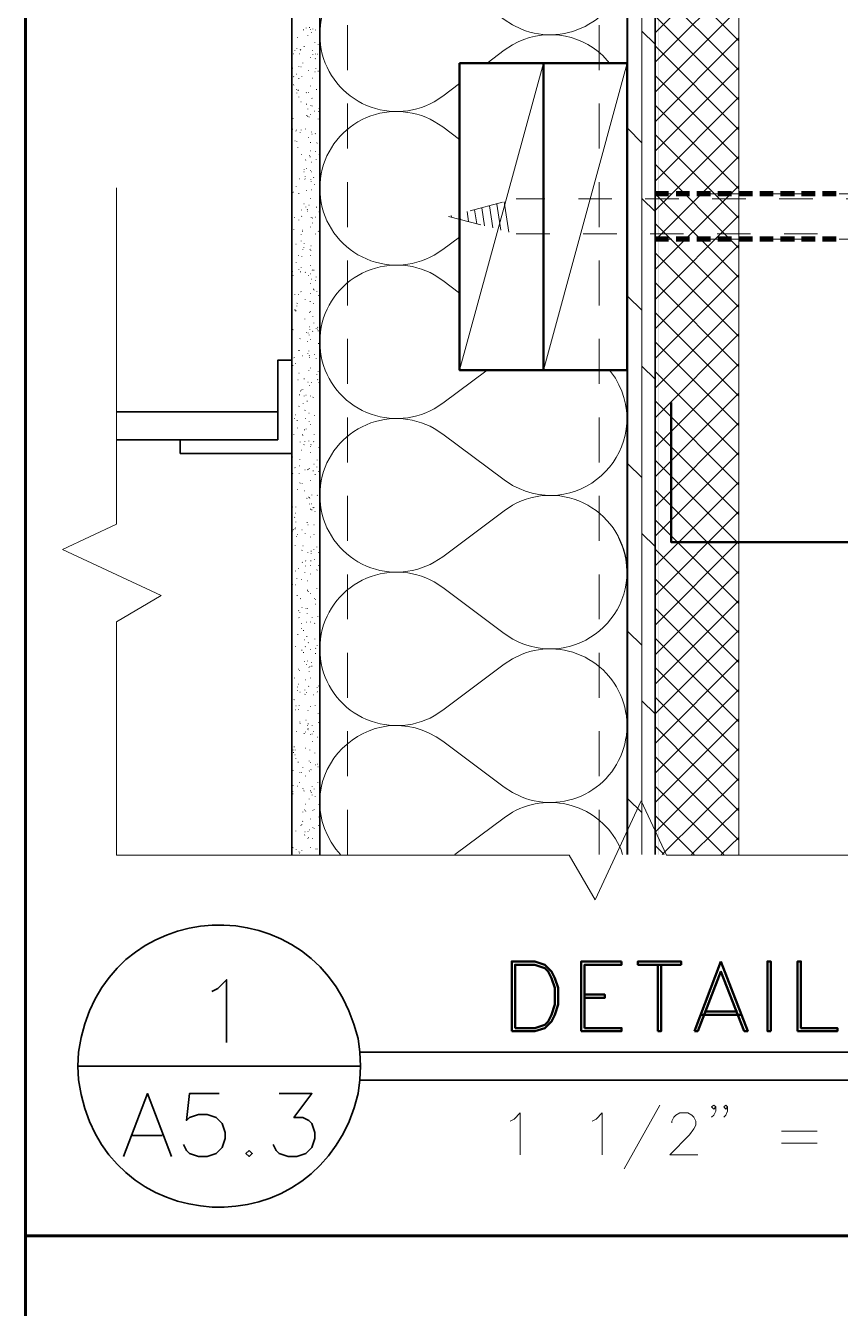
# Model space of a CAD drawing. Header units: inches. Extents: x 5 to 516, y -193 to 129.
# Drawn here: x 334.068 to 336.5, y -24.649 to -20.82 of the extents above; entities that cross this region are included whole.
import ezdxf

# ---------------------------------------------------------------- set-up
doc = ezdxf.new("R2010")
doc.units = ezdxf.units.IN
doc.header["$MEASUREMENT"] = 0
doc.linetypes.add('PDF_IMPORT', pattern=[1, 0.8, -0.2])
doc.layers.add('PDF5_Geometry', color=7, linetype='Continuous')
doc.layers.add('PDF5_Solid Fills', color=7, linetype='Continuous')

msp = doc.modelspace()

# ---------------------------------------------------------------- hatches: boundary and pattern name
at = {"layer": 'PDF5_Solid Fills', "transparency": 33554559}
for points in [[(335.9465816, -21.3134528), (335.9465816, -21.3290084), (335.9876927, -21.3290078), (335.9876927, -21.3134528)], [(336.0088058, -21.3134528), (336.0088058, -21.3290084), (336.0499169, -21.3290078), (336.0499169, -21.3134528)], [(336.07103, -21.3134528), (336.07103, -21.3290084), (336.1132523, -21.3290078), (336.1132523, -21.3134528)], [(336.1332497, -21.3134528), (336.1332497, -21.3290084), (336.175472, -21.3290078), (336.175472, -21.3134528)], [(336.1965816, -21.3134528), (336.1965816, -21.3290084), (336.2376927, -21.3290078), (336.2376927, -21.3134528)], [(336.2588058, -21.3134528), (336.2588058, -21.3290084), (336.299917, -21.3290078), (336.299917, -21.3134528)], [(336.3210301, -21.3134528), (336.3210301, -21.3290084), (336.3632523, -21.3290078), (336.3632523, -21.3134528)], [(336.3832498, -21.3134528), (336.3832498, -21.3290084), (336.425472, -21.3290078), (336.425472, -21.3134528)], [(336.4465816, -21.3134528), (336.4465816, -21.3290084), (336.4876928, -21.3290078), (336.4876928, -21.3134528)], [(335.9465816, -21.4490097), (335.9465816, -21.4645652), (335.9876927, -21.4645646), (335.9876927, -21.4490097)], [(336.0088058, -21.4490097), (336.0088058, -21.4645652), (336.0499169, -21.4645646), (336.0499169, -21.4490097)], [(336.07103, -21.4490097), (336.07103, -21.4645652), (336.1132523, -21.4645646), (336.1132523, -21.4490097)], [(336.1332497, -21.4490097), (336.1332497, -21.4645652), (336.175472, -21.4645646), (336.175472, -21.4490097)], [(336.1965816, -21.4490097), (336.1965816, -21.4645652), (336.2376927, -21.4645646), (336.2376927, -21.4490097)], [(336.2588058, -21.4490097), (336.2588058, -21.4645652), (336.299917, -21.4645646), (336.299917, -21.4490097)], [(336.3210301, -21.4490097), (336.3210301, -21.4645652), (336.3632523, -21.4645646), (336.3632523, -21.4490097)], [(336.3832498, -21.4490097), (336.3832498, -21.4645652), (336.425472, -21.4645646), (336.425472, -21.4490097)], [(336.4465816, -21.4490097), (336.4465816, -21.4645652), (336.4876928, -21.4645646), (336.4876928, -21.4490097)]]:
    msp.add_hatch(color=256, dxfattribs=at).paths.add_polyline_path(points)

# ---------------------------------------------------------------- linework, layer by layer
at = {"layer": 'PDF5_Geometry', "lineweight": 60}
for points in [[(379.067698, -46.9256782), (379.067698, -16.9256758), (334.0676944, -16.9256758), (334.0676944, -46.9256782)], [(376.4010311, -24.4323428), (334.0676944, -24.4323428), (376.4010311, -24.4323428)]]:
    msp.add_lwpolyline(points, dxfattribs=at)
at = {"layer": 'PDF5_Geometry', "lineweight": 35}
for points in [[(334.8621405, -23.2945637), (334.8621405, -19.19123)], [(334.9454738, -19.1912309), (334.9454738, -23.2945646)], [(335.8632483, -23.2945637), (335.8632483, -19.19123)], [(335.9465816, -19.1912309), (335.9465816, -23.2945646)], [(334.8632482, -21.8178971), (334.821026, -21.8178971), (334.821026, -22.0556749)], [(334.8210299, -21.972341), (334.3399188, -21.972341)], [(334.545472, -22.0556743), (334.3399164, -22.0556743)], [(334.8210299, -22.0556743), (334.5288077, -22.0556743), (334.5288077, -22.0967854)], [(334.8632482, -22.0967871), (334.5288037, -22.0967871)], [(334.6232489, -23.7034541), (334.6410267, -23.6945652), (334.6676933, -23.6678985), (334.6676933, -23.8556763)], [(335.0599156, -24.0078986), (335.0654711, -23.9667875), (335.0676934, -23.9256763), (335.0654711, -23.8845652), (335.0599156, -23.8434541)], [(334.2254711, -23.8845652), (334.2232489, -23.9256763), (334.2254711, -23.9667875)], [(335.0654735, -23.8845635), (340.4821406, -23.8845635)], [(335.0676934, -23.9256763), (334.2232489, -23.9256763)], [(335.0654735, -23.9678969), (340.4821406, -23.9678969)], [(334.3599161, -24.1956756), (334.4310272, -24.0078978), (334.5032494, -24.1956756)], [(334.6454702, -24.0078975), (334.5565813, -24.0078975), (334.5476924, -24.0878975), (334.5565813, -24.0790086), (334.583248, -24.0701197), (334.6099147, -24.0701197), (334.6365813, -24.0790086), (334.6543591, -24.0967864), (334.663248, -24.1245642), (334.663248, -24.1423419), (334.6543591, -24.1690086), (334.6365813, -24.1867864), (334.6099147, -24.1956753), (334.583248, -24.1956753), (334.5565813, -24.1867864), (334.5476924, -24.1778975), (334.5388035, -24.1601197)], [(334.824362, -24.0078975), (334.9221398, -24.0078975), (334.8688065, -24.0790086), (334.8954731, -24.0790086), (334.9132509, -24.0878975), (334.9221398, -24.0967864), (334.9310287, -24.1245642), (334.9310287, -24.1423419), (334.9221398, -24.1690086), (334.904362, -24.1867864), (334.8776953, -24.1956753), (334.8510287, -24.1956753), (334.824362, -24.1867864), (334.8154731, -24.1778975), (334.8065842, -24.1601197)], [(334.3865817, -24.1334536), (334.4754706, -24.1334536)]]:
    msp.add_lwpolyline(points, dxfattribs=at)
at = {"layer": 'PDF5_Geometry', "linetype": 'PDF_IMPORT', "lineweight": 15, "ltscale": 0.167778}
for points in [[(335.0288072, -23.2945637), (335.0288072, -19.1912308)], [(335.7799149, -23.2945637), (335.7799149, -19.1912308)]]:
    msp.add_lwpolyline(points, dxfattribs=at)
at = {"layer": 'PDF5_Geometry', "lineweight": 15}
for points in [[(335.8654727, -23.2945637), (335.8654727, -19.19123)], [(335.9076954, -23.2945637), (335.9076954, -19.19123)], [(335.9465816, -19.1912309), (335.9465816, -23.2945646)], [(336.1965816, -23.2945637), (336.1965816, -19.19123)], [(335.9465816, -20.8412306), (336.1965816, -20.5912306)], [(336.1965816, -20.8645641), (335.9465816, -20.6145641)], [(335.9465816, -20.9290082), (336.1965816, -20.6790082)], [(336.1965816, -20.9523417), (335.9465816, -20.7023417)], [(335.9465816, -21.017898), (336.1965816, -20.767898)], [(336.1965816, -21.0412315), (335.9465816, -20.7912315)], [(334.8976946, -20.832342), (334.8965835, -20.832342)], [(334.905471, -20.8256756), (334.905471, -20.8267868)], [(334.9154717, -20.8245635), (334.9154717, -20.8256746)], [(334.9176961, -20.8312298), (334.9176961, -20.832341)], [(334.9254724, -20.8290077), (334.9254724, -20.8301188)], [(334.9332487, -20.833452), (334.9332487, -20.8323409)], [(334.8632482, -20.8456748), (334.8632482, -20.8445637)], [(334.8788054, -20.8534534), (334.8788054, -20.8545645)], [(334.9099152, -20.847897), (334.9099152, -20.8490081)], [(334.9210281, -20.8401184), (334.9221392, -20.8401184)], [(334.9310289, -20.8690084), (334.9310289, -20.8701195)], [(334.9454738, -20.8678962), (334.9443627, -20.8678962)], [(335.9465816, -20.8745648), (335.9076927, -20.8356759)], [(335.9465816, -21.1067855), (336.1965816, -20.8556744)], [(334.8665848, -20.9034525), (334.8676959, -20.9034525)], [(334.871029, -20.8934541), (334.871029, -20.8945652)], [(334.8776932, -20.8878976), (334.8776932, -20.8890087)], [(334.885474, -20.9034525), (334.8865851, -20.9034525)], [(334.8888061, -20.8912297), (334.887695, -20.8923408)], [(334.8988068, -20.8812312), (334.8988068, -20.8823423)], [(334.9254724, -20.8934541), (334.9243613, -20.8934541)], [(334.9254724, -20.9056747), (334.9254724, -20.9067858)], [(334.9332487, -20.9045647), (334.9332487, -20.9034536)], [(334.9388052, -20.9045647), (334.9376941, -20.9045647)], [(334.9410296, -20.8745648), (334.9410296, -20.8756759)], [(335.4454739, -20.9312303), (335.496585, -20.8923414)], [(336.1965816, -21.130119), (335.9465816, -20.880119)], [(334.8654726, -20.9467852), (334.8643615, -20.9467852)], [(334.8832496, -20.9401188), (334.8832496, -20.9412299)], [(334.8899183, -20.942341), (334.8888072, -20.942341)], [(334.8954702, -20.9312303), (334.8954702, -20.9301192)], [(334.9176961, -20.9156754), (334.9176961, -20.9145643)], [(334.9321411, -20.9178975), (334.9332522, -20.9190086)], [(334.9343609, -20.9478974), (334.9343609, -20.9467863)], [(335.6132482, -20.9312303), (335.3632482, -21.847897)], [(335.8632483, -20.9312303), (335.6132482, -21.847897)], [(335.9465816, -21.1945631), (336.1965816, -20.9445631)], [(334.8676924, -20.9712309), (334.8688036, -20.9723421)], [(334.8765855, -20.9645645), (334.8754744, -20.9645645)], [(334.8832496, -20.9778973), (334.8832496, -20.9767862)], [(334.8921382, -20.9712309), (334.8921382, -20.9723421)], [(334.9121396, -20.9534539), (334.9121396, -20.954565)], [(334.9243602, -20.9767874), (334.9232491, -20.9767874)], [(334.9310289, -20.9578982), (334.93214, -20.9578982)], [(334.9410296, -20.9545638), (334.9410296, -20.9556749)], [(334.9410296, -20.9556738), (334.9410296, -20.9567849)], [(335.8654727, -20.9601203), (335.8632504, -20.9578981)], [(336.1965816, -21.2178966), (335.9465816, -20.9678966)], [(334.8676924, -20.9956744), (334.8688036, -20.9967855)], [(334.8765855, -21.0101194), (334.8765855, -21.0090083)], [(334.8776932, -21.02123), (334.8776932, -21.0201189)], [(334.8810298, -21.0123415), (334.8799187, -21.0123415)], [(334.8821374, -21.0123415), (334.8810263, -21.0123415)], [(334.8810298, -21.0134537), (334.8810298, -21.0145648)], [(334.9065831, -21.0190079), (334.905472, -21.020119)], [(334.9121396, -21.0190079), (334.9121396, -21.020119)], [(334.9176961, -20.9990087), (334.9176961, -21.0001198)], [(334.9354731, -21.0101194), (334.9365842, -21.0101194)], [(334.8832496, -21.032343), (334.8832496, -21.0334541)], [(334.8899183, -21.0467857), (334.8888072, -21.0467857)], [(334.9065831, -21.0534521), (334.9065831, -21.0545632)], [(334.9188037, -21.0567864), (334.9188037, -21.0578975)], [(334.9221403, -21.035675), (334.9232514, -21.0367861)], [(334.923248, -21.0601207), (334.923248, -21.0590096)], [(335.9465816, -21.2834529), (336.1965816, -21.0334529)], [(336.1965816, -21.3067864), (335.9465816, -21.0567864)], [(334.8665848, -21.0967871), (334.8665848, -21.0978982)], [(334.9065831, -21.0878985), (334.9076943, -21.0878985)], [(334.9099152, -21.0912306), (334.9088041, -21.0912306)], [(334.9099152, -21.0690093), (334.9099152, -21.0678982)], [(334.9132518, -21.0912306), (334.9143629, -21.0923417)], [(334.9176961, -21.083452), (334.9176961, -21.0845631)], [(334.9299167, -21.0745635), (334.9288056, -21.0745635)], [(334.9410296, -21.097897), (334.9410296, -21.0990081)], [(334.9421373, -21.0745635), (334.9421373, -21.0756746)], [(334.9443617, -21.0667849), (334.9432505, -21.0667849)], [(334.8654726, -21.1290091), (334.8643615, -21.1290091)], [(334.8743611, -21.1334534), (334.8743611, -21.1345645)], [(334.8765855, -21.130119), (334.8765855, -21.1312301)], [(334.8876939, -21.1378976), (334.8876939, -21.1390087)], [(334.8899183, -21.1312312), (334.8899183, -21.1301201)], [(334.9032511, -21.1290091), (334.9032511, -21.127898)], [(334.9210281, -21.1367854), (334.9210281, -21.1378965)], [(335.9076954, -21.1690075), (335.8654732, -21.1267852)], [(335.9465816, -21.3712305), (336.1965816, -21.1212305)], [(334.871029, -21.1634533), (334.8721401, -21.1634533)], [(334.8776932, -21.1656754), (334.8776932, -21.1667865)], [(334.9121396, -21.1534525), (334.9121396, -21.1523414)], [(334.9176961, -21.1678975), (334.9176961, -21.1690086)], [(334.923248, -21.1434541), (334.9221369, -21.1434541)], [(334.9332487, -21.1412297), (334.9321376, -21.1423408)], [(334.937693, -21.1690075), (334.9365819, -21.1701186)], [(336.1965816, -21.394564), (335.9465816, -21.144564)], [(334.8799176, -21.1823425), (334.8799176, -21.1834536)], [(334.891026, -21.2045638), (334.891026, -21.205675)], [(334.9154717, -21.206786), (334.9143606, -21.206786)], [(334.9176961, -21.2112302), (334.916585, -21.2112302)], [(334.9188037, -21.1934532), (334.9176926, -21.1934532)], [(334.9332487, -21.1945631), (334.9332487, -21.1956742)], [(334.9443617, -21.2056738), (334.9443617, -21.2045627)], [(335.9465816, -21.4601203), (336.1965816, -21.2101203)], [(334.8988068, -21.2501187), (334.8988068, -21.2490076)], [(334.9043633, -21.2201188), (334.9032522, -21.2212299)], [(334.9065831, -21.2456744), (334.9065831, -21.2445633)], [(334.9176961, -21.2523408), (334.9176961, -21.2512297)], [(334.9221403, -21.2267874), (334.9210292, -21.2267874)], [(334.9354731, -21.2201188), (334.9354731, -21.2190077)], [(336.1965816, -21.4834516), (335.9465816, -21.2334516)], [(334.8865817, -21.2767865), (334.8854706, -21.2767865)], [(334.8976946, -21.2556751), (334.8988057, -21.2556751)], [(334.9010267, -21.2767865), (334.9021378, -21.2778976)], [(334.9021389, -21.2701201), (334.9021389, -21.2712312)], [(334.9188037, -21.2778965), (334.9188037, -21.2790076)], [(334.9199159, -21.2845629), (334.9199159, -21.2834517)], [(334.9210281, -21.2556751), (334.9221392, -21.2556751)], [(334.9265846, -21.2723423), (334.9276957, -21.2734534)], [(334.338807, -21.3034535), (334.338807, -22.3078981), (334.1776958, -22.3834537), (334.4721403, -22.5212314), (334.338807, -22.5990092), (334.338807, -23.2956759), (335.6899182, -23.2956759), (335.767696, -23.4290093), (335.9054737, -23.1334537), (335.9810293, -23.2956759), (337.9888074, -23.2956759)], [(334.8643604, -21.3178971), (334.8643604, -21.3190082)], [(334.8676924, -21.3167849), (334.8688036, -21.3167849)], [(334.8754733, -21.2990078), (334.8754733, -21.300119)], [(334.8832496, -21.3212314), (334.8832496, -21.3201203)], [(334.9065831, -21.3112307), (334.9065831, -21.3123418)], [(334.9210281, -21.3101208), (334.919917, -21.3101208)], [(334.9310289, -21.2934536), (334.9299178, -21.2934536)], [(335.9465816, -21.5478979), (336.1965816, -21.2978979)], [(336.1965816, -21.5712314), (335.9465816, -21.3212314), (335.9465816, -21.3201203)], [(334.8976946, -21.3512313), (334.8988057, -21.3512313)], [(334.9043633, -21.3601199), (334.9043633, -21.361231)], [(334.9088075, -21.3678962), (334.9076964, -21.3690073)], [(334.9143595, -21.3556756), (334.9132484, -21.3556756)], [(334.9176961, -21.3356742), (334.9176961, -21.3367853)], [(334.9365853, -21.3612298), (334.9354742, -21.3612298)], [(335.4299167, -21.3634519), (335.4376945, -21.4167853)], [(335.452138, -21.3578977), (335.462138, -21.4234533)], [(335.4743593, -21.3523413), (335.4865816, -21.4301191)], [(335.4965852, -21.3456749), (335.5099185, -21.4356749)], [(335.9465816, -21.3745649), (335.9076927, -21.335676)], [(334.8699168, -21.3912297), (334.8699168, -21.3923408)], [(334.8832496, -21.3990083), (334.8832496, -21.4001194)], [(334.891026, -21.3690084), (334.891026, -21.3701195)], [(334.891026, -21.3878976), (334.8921371, -21.3890088)], [(334.9076953, -21.3734527), (334.9088065, -21.3734527)], [(334.9199159, -21.3934541), (334.9199159, -21.392343)], [(334.9243602, -21.3934541), (334.9232491, -21.3945652)], [(334.9321411, -21.3912297), (334.9332522, -21.3912297)], [(334.9443617, -21.3756748), (334.9432505, -21.3756748)], [(335.3632482, -21.3801191), (335.3654704, -21.3978968)], [(335.3854741, -21.3745649), (335.3899185, -21.4045649)], [(335.4076954, -21.3690084), (335.4143621, -21.4112306)], [(335.9465816, -21.6367855), (336.1965816, -21.3867854)], [(334.8688046, -21.4290082), (334.8688046, -21.4278971)], [(334.8899183, -21.4434532), (334.8899183, -21.4445643)], [(334.8954702, -21.4301204), (334.8943591, -21.4301204)], [(334.8943626, -21.4334525), (334.8943626, -21.4345636)], [(334.9176961, -21.4201197), (334.9176961, -21.4212308)], [(334.9243602, -21.4078968), (334.9243602, -21.4090079)], [(334.9332487, -21.442341), (334.9332487, -21.4412299)], [(334.9421373, -21.4334525), (334.9410261, -21.4345636)], [(336.1965816, -21.660119), (335.9465816, -21.410119)], [(334.8621405, -21.4623425), (334.8621405, -21.4612313)], [(334.8754733, -21.4723409), (334.8743622, -21.4723409)], [(334.8899183, -21.4623425), (334.8899183, -21.4634536)], [(334.8976946, -21.4823416), (334.8976946, -21.4812305)], [(334.8988068, -21.4701188), (334.8988068, -21.4712299)], [(334.9199159, -21.4767874), (334.9188048, -21.4767874)], [(334.9454738, -21.4523417), (334.9454738, -21.4512306)], [(335.8654727, -21.4612303), (335.8632504, -21.4578969)], [(335.9465816, -21.456786), (335.9465816, -21.4556749)], [(335.9465816, -21.7245631), (336.1965816, -21.4745631)], [(334.8810298, -21.5056752), (334.8821409, -21.5056752)], [(334.8921382, -21.5090095), (334.8921382, -21.5078984)], [(334.8954702, -21.4867859), (334.8954702, -21.487897)], [(334.9176961, -21.4867859), (334.916585, -21.487897)], [(334.9176961, -21.5045652), (334.9176961, -21.5056763)], [(334.9188037, -21.4901202), (334.9188037, -21.4912313)], [(336.1965816, -21.7478966), (335.9465816, -21.4978966)], [(334.8632482, -21.55123), (334.8632482, -21.5523411)], [(334.8643604, -21.5534521), (334.8643604, -21.5545632)], [(334.8754733, -21.5267865), (334.8754733, -21.5256754)], [(334.8832496, -21.5478979), (334.8832496, -21.549009)], [(334.8888061, -21.5545643), (334.887695, -21.5545643)], [(334.8899183, -21.5412315), (334.8899183, -21.5401204)], [(334.9021389, -21.5556743), (334.90325, -21.5567854)], [(334.9188037, -21.5601208), (334.9176926, -21.5601208)], [(334.9176961, -21.5356751), (334.9188072, -21.5356751)], [(334.9243602, -21.5490079), (334.9232491, -21.550119)], [(334.9276923, -21.5490079), (334.9276923, -21.550119)], [(334.8665848, -21.565675), (334.8665848, -21.5667861)], [(334.9121396, -21.564565), (334.9121396, -21.5656762)], [(334.9176961, -21.5890085), (334.9176961, -21.5878974)], [(334.9199159, -21.5767856), (334.9210271, -21.5767856)], [(334.9332487, -21.5812299), (334.9332487, -21.5801188)], [(334.9354731, -21.5701192), (334.9354731, -21.5690081)], [(334.9454738, -21.5956749), (334.9443627, -21.5956749)], [(335.9465816, -21.8134529), (336.1965816, -21.5634529)], [(336.1965816, -21.8367864), (335.9465816, -21.5867864)], [(334.871029, -21.6223405), (334.871029, -21.6234516)], [(334.8821374, -21.6223405), (334.8810263, -21.6223405)], [(334.8888061, -21.613452), (334.8899172, -21.6145631)], [(334.9021389, -21.6367855), (334.9021389, -21.6356744)], [(334.9176961, -21.6201206), (334.9176961, -21.6190095)], [(334.9265846, -21.6056756), (334.9265846, -21.6067867)], [(334.9288045, -21.6078978), (334.9288045, -21.6090089)], [(334.9365853, -21.612342), (334.9365853, -21.6134531)], [(334.9421373, -21.6245649), (334.9421373, -21.625676)], [(334.9443617, -21.6290091), (334.9454728, -21.6290091)], [(335.9076954, -21.6690075), (335.8654732, -21.6278964)], [(334.8721367, -21.6667854), (334.8710256, -21.6678965)], [(334.8721367, -21.6690086), (334.8721367, -21.6701197), (334.8721367, -21.6712308)], [(334.8743611, -21.6712319), (334.8754722, -21.672343)], [(334.8776932, -21.6478984), (334.8788043, -21.6490095)], [(334.8776932, -21.6556747), (334.8776932, -21.6567858)], [(334.9165839, -21.674564), (334.9154728, -21.6756751)], [(334.9176961, -21.6434541), (334.916585, -21.6434541)], [(334.9176961, -21.6723418), (334.9176961, -21.6734529)], [(334.9265846, -21.6478984), (334.9265846, -21.6490095)], [(335.9465816, -21.9023427), (336.1965816, -21.6523427)], [(334.9010267, -21.6956754), (334.9010267, -21.6945642)], [(334.9254724, -21.6867868), (334.9254724, -21.6878979)], [(334.9276923, -21.7078982), (334.9276923, -21.7067871)], [(334.9454738, -21.6990097), (334.9454738, -21.6978986)], [(336.1965816, -21.9256762), (335.9465816, -21.6756762)], [(334.8665848, -21.7267875), (334.8654737, -21.7278986)], [(334.9065831, -21.735676), (334.9065831, -21.7345649)], [(334.9110274, -21.7367859), (334.9110274, -21.737897)], [(334.9143595, -21.7423424), (334.9143595, -21.7434535)], [(334.9165839, -21.7190089), (334.9154728, -21.7190089)], [(334.9165839, -21.7267875), (334.9165839, -21.7256764)], [(334.9254724, -21.7312317), (334.9243613, -21.7323428)], [(334.9354731, -21.7245631), (334.9354731, -21.723452)], [(334.9388052, -21.7201188), (334.9399163, -21.7212299)], [(334.9388052, -21.7256753), (334.9399163, -21.7256753)], [(334.9410296, -21.7312317), (334.9410296, -21.7301206)], [(335.9465816, -21.9901203), (336.1965816, -21.7401203)], [(334.8821374, -21.7890072), (334.8810263, -21.7890072)], [(334.8843618, -21.7890072), (334.8854729, -21.7890072)], [(334.8876939, -21.753453), (334.8865828, -21.7545642)], [(334.9076953, -21.7623416), (334.9088065, -21.7623416)], [(334.9176961, -21.7567851), (334.9176961, -21.7578962)], [(334.9421373, -21.767898), (334.9421373, -21.7690091)], [(336.1965816, -22.0134538), (335.9465816, -21.7634538)], [(334.8732489, -21.8267857), (334.8732489, -21.8278968)], [(334.8943626, -21.8056743), (334.8932514, -21.8056743)], [(334.9099152, -21.7990079), (334.9099152, -21.7978968)], [(334.9132518, -21.7901194), (334.9132518, -21.7912305)], [(334.9143595, -21.8045643), (334.9154706, -21.8056755)], [(334.9165839, -21.8101208), (334.9154728, -21.8101208)], [(334.9299167, -21.80123), (334.9288056, -21.80123)], [(334.9354731, -21.8145651), (334.9354731, -21.813454)], [(334.8654726, -21.8345643), (334.8665837, -21.8345643)], [(334.8832496, -21.8567856), (334.8843607, -21.8567856)], [(334.9132518, -21.8501192), (334.9132518, -21.8490081)], [(334.9176961, -21.8412307), (334.9176961, -21.8423418)], [(334.9365853, -21.862342), (334.9365853, -21.8612309)], [(334.9410296, -21.8523413), (334.9410296, -21.8534524)], [(334.9454738, -21.8434528), (334.9443627, -21.8434528)], [(335.8288075, -21.8723429), (335.8110297, -21.8478984)], [(335.9465816, -21.8745649), (335.9076927, -21.835676)], [(335.9465816, -22.0790078), (336.1965816, -21.8290078)], [(336.1965816, -22.1023413), (335.9465816, -21.8523413)], [(334.8799176, -21.876787), (334.8810287, -21.876787)], [(334.8988068, -21.8734527), (334.8988068, -21.8745638)], [(334.9110274, -21.8834534), (334.9099163, -21.8834534)], [(334.9154717, -21.8934541), (334.9143606, -21.8934541)], [(334.9221403, -21.8845634), (334.9210292, -21.8845634)], [(334.9388052, -21.8756748), (334.9399163, -21.8767859)], [(334.9432495, -21.8834534), (334.9432495, -21.8845645)], [(334.885474, -21.9212319), (334.885474, -21.922343)], [(334.8876939, -21.910119), (334.888805, -21.9112301)], [(334.891026, -21.9078969), (334.891026, -21.9067858)], [(334.8954702, -21.9056747), (334.8954702, -21.9067858)], [(334.8988068, -21.9256762), (334.8988068, -21.9245651)], [(334.9043633, -21.9223419), (334.9054744, -21.9223419)], [(334.9076953, -21.9412311), (334.9076953, -21.94012)], [(334.9176961, -21.9256762), (334.9176961, -21.9245651)], [(334.9254724, -21.9290083), (334.9265835, -21.9301194)], [(335.9465816, -22.1667854), (336.1965816, -21.9167854)], [(336.1965816, -22.1901189), (335.9465816, -21.9401189)], [(334.8743611, -21.9812317), (334.87325, -21.9812317)], [(334.8843618, -21.9556738), (334.8832507, -21.9567849)], [(334.8965824, -21.9478975), (334.8965824, -21.9467864)], [(334.9021389, -21.9678967), (334.9010278, -21.9690078)], [(334.9143595, -21.9767875), (334.9132484, -21.9767875)], [(335.8654727, -21.9612303), (335.8632504, -21.957897)], [(334.871029, -21.9923424), (334.8699179, -21.9923424)], [(334.8788054, -21.9978966), (334.8776943, -21.9978966)], [(334.9032511, -21.9934523), (334.9032511, -21.9923412)], [(334.9143595, -22.0001187), (334.9143595, -22.0012298)], [(334.9176961, -22.0090095), (334.9176961, -22.0101206)], [(334.9299167, -21.9834516), (334.9310278, -21.9834516)], [(335.9465816, -22.2556752), (336.1965816, -22.0056752)], [(334.8688046, -22.0390072), (334.8688046, -22.0401183)], [(334.8788054, -22.0201202), (334.8788054, -22.0212313)], [(334.8943626, -22.0390072), (334.8943626, -22.0401183)], [(334.8954702, -22.0434537), (334.8954702, -22.0423426)], [(334.8999145, -22.0267866), (334.8999145, -22.0256755)], [(334.905471, -22.0234523), (334.905471, -22.0245634)], [(334.9288045, -22.0412316), (334.9288045, -22.0401205)], [(336.1965816, -22.2790087), (335.9465816, -22.0290087)], [(334.8876939, -22.0634529), (334.8876939, -22.0623418)], [(334.891026, -22.0867864), (334.8899149, -22.0867864)], [(334.8988068, -22.0701193), (334.8976957, -22.0712304)], [(334.9010267, -22.0612308), (334.9010267, -22.0623419)], [(334.9132518, -22.0601208), (334.9132518, -22.0590097)], [(334.9176961, -22.0756757), (334.9176961, -22.0767869)], [(334.9176961, -22.0934528), (334.9176961, -22.0945639)], [(334.9199159, -22.0701193), (334.9188048, -22.0712304)], [(334.9265846, -22.0612308), (334.9276957, -22.0623419)], [(334.9432495, -22.0790078), (334.9432495, -22.0801189)], [(335.9465816, -22.3434528), (336.1965816, -22.0934528)], [(334.8643604, -22.1067856), (334.8643604, -22.1078967)], [(334.8843618, -22.1334534), (334.8854729, -22.1334534)], [(334.8865817, -22.113452), (334.8865817, -22.1145631)], [(334.9288045, -22.1290092), (334.9276934, -22.1290092)], [(334.937693, -22.1156764), (334.937693, -22.1167875)], [(335.9076954, -22.1690076), (335.8654732, -22.1278964)], [(336.1965816, -22.3667863), (335.9465816, -22.1167863)], [(334.8643604, -22.156787), (334.8654715, -22.1578981)], [(334.871029, -22.1390076), (334.8721401, -22.1401187)], [(334.8843618, -22.156787), (334.8843618, -22.1578981)], [(334.9021389, -22.145674), (334.9010278, -22.145674)], [(334.9099152, -22.1445641), (334.9088041, -22.1456752)], [(334.9132518, -22.1434542), (334.9121407, -22.1434542)], [(334.9154717, -22.1412298), (334.9165828, -22.1412298)], [(334.9265846, -22.1490084), (334.9254735, -22.1490084)], [(334.9321411, -22.1590091), (334.9321411, -22.1601202)], [(334.9365853, -22.1367855), (334.9365853, -22.1378966)], [(334.9432495, -22.1512305), (334.9432495, -22.1501194)], [(334.8788054, -22.2056739), (334.8788054, -22.2045627)], [(334.8876939, -22.1845647), (334.8865828, -22.1856758)], [(334.8932504, -22.1856747), (334.8932504, -22.1867858)], [(334.8999145, -22.2078983), (334.8988034, -22.2078983)], [(334.9176961, -22.1778961), (334.9176961, -22.1790072)], [(335.9465816, -22.4323426), (336.1965816, -22.1823426)], [(336.1965816, -22.4556739), (335.9465816, -22.2056739)], [(334.9065831, -22.2301196), (334.9076943, -22.2312307)], [(334.9121396, -22.2267875), (334.9110285, -22.2267875)], [(334.9154717, -22.2278974), (334.9143606, -22.2278974)], [(334.9154717, -22.2478966), (334.9154717, -22.2467855)], [(334.9165839, -22.2290074), (334.9154728, -22.2301185)], [(334.9210281, -22.2467867), (334.9221392, -22.2467867)], [(334.9221403, -22.2201188), (334.9221403, -22.22123)], [(334.937693, -22.221231), (334.9388041, -22.2223422)], [(334.8643604, -22.2556752), (334.8643604, -22.2567863)], [(334.871029, -22.2867873), (334.8699179, -22.2878984)], [(334.8732489, -22.2745645), (334.87436, -22.2745645)], [(334.8743611, -22.2567852), (334.8743611, -22.255674)], [(334.9188037, -22.2634538), (334.9176926, -22.2645649)], [(334.9176961, -22.2623416), (334.9176961, -22.2634527)], [(334.9221403, -22.2656759), (334.9221403, -22.2645648)], [(334.9254724, -22.2578974), (334.9265835, -22.2590085)], [(334.9288045, -22.2578974), (334.9276934, -22.2578974)], [(334.9321411, -22.2701202), (334.9310299, -22.2701202)], [(335.9465816, -22.5212302), (336.1965816, -22.270119)], [(334.8676924, -22.3234536), (334.8665813, -22.3245647)], [(334.871029, -22.3212315), (334.8721401, -22.3223426)], [(334.8721367, -22.3190094), (334.8732478, -22.3190094)], [(334.8743611, -22.3023423), (334.8743611, -22.3012311)], [(334.8921382, -22.3245636), (334.8932493, -22.3245636)], [(334.9076953, -22.3034522), (334.9076953, -22.3023411)], [(334.9110274, -22.3101208), (334.9099163, -22.3101208)], [(334.9288045, -22.3101208), (334.9276934, -22.3101208)], [(336.1965816, -22.5445637), (335.9465816, -22.2945637)], [(334.8643604, -22.3278979), (334.8643604, -22.329009)], [(334.8765855, -22.3434528), (334.8765855, -22.3445639)], [(334.8788054, -22.3378986), (334.8788054, -22.3390097)], [(334.9021389, -22.3356742), (334.9021389, -22.3345631)], [(334.9176961, -22.3467872), (334.9176961, -22.345676)], [(334.9276923, -22.3390086), (334.9288034, -22.3390086)], [(334.9454738, -22.3445628), (334.9454738, -22.3434516)], [(334.9454738, -22.3612299), (334.9454738, -22.3601188)], [(335.8499185, -22.3756745), (335.8376963, -22.3478967)], [(335.9465816, -22.3745649), (335.9076927, -22.335676)], [(335.9465816, -22.6090078), (336.1965816, -22.3590077)], [(334.8621405, -22.4023427), (334.8632516, -22.4023427)], [(334.8632482, -22.392342), (334.8643593, -22.392342)], [(334.8721367, -22.3723405), (334.8721367, -22.3712294)], [(334.8932504, -22.3856756), (334.8921392, -22.3867867)], [(334.8965824, -22.3723405), (334.8954713, -22.3723405)], [(334.9099152, -22.3934542), (334.9099152, -22.3923431)], [(334.9199159, -22.3878977), (334.9199159, -22.3890088)], [(334.9199159, -22.3945641), (334.9199159, -22.3956752)], [(334.9276923, -22.3823413), (334.9276923, -22.3834524)], [(334.9365853, -22.3756749), (334.9365853, -22.376786)], [(334.9421373, -22.392342), (334.9421373, -22.3912309)], [(336.1965816, -22.6323413), (335.9465816, -22.3823413)], [(334.8821374, -22.439009), (334.8821374, -22.4401201)], [(334.8932504, -22.421232), (334.8943615, -22.4223431)], [(334.9032511, -22.4334526), (334.9032511, -22.4323414)], [(334.9043633, -22.4167854), (334.9032522, -22.4178965)], [(334.9176961, -22.4301205), (334.9176961, -22.4312316)], [(334.9188037, -22.4167854), (334.9188037, -22.4178965)], [(334.9299167, -22.4134534), (334.9299167, -22.4145645)], [(334.9421373, -22.4312304), (334.9421373, -22.4301193)], [(334.8732489, -22.4467854), (334.8732489, -22.4478965)], [(334.8776932, -22.4690089), (334.8776932, -22.47012)], [(334.891026, -22.4745631), (334.891026, -22.473452)], [(334.9010267, -22.4512296), (334.9010267, -22.4523407)], [(334.9099152, -22.4767875), (334.9088041, -22.4767875)], [(334.9176961, -22.4567861), (334.9176961, -22.455675)], [(334.937693, -22.4445632), (334.9365819, -22.4456743)], [(335.8654727, -22.4612303), (335.8632504, -22.457897)], [(335.9465816, -22.6978976), (336.1965816, -22.4478975)], [(336.1965816, -22.7212311), (335.9465816, -22.4712311)], [(334.8643604, -22.486786), (334.8643604, -22.4878971)], [(334.8732489, -22.4890081), (334.8721378, -22.4890081)], [(334.9088075, -22.5067852), (334.9076964, -22.5067852)], [(334.9088075, -22.5045653), (334.9088075, -22.5034542)], [(334.9121396, -22.5090096), (334.9132507, -22.5090096)], [(334.9176961, -22.5145638), (334.9176961, -22.5156749)], [(334.9365853, -22.501231), (334.9365853, -22.5001199)], [(334.8632482, -22.5523423), (334.8632482, -22.5512312)], [(334.8788054, -22.5212302), (334.8776943, -22.5212302)], [(334.8876939, -22.5301187), (334.888805, -22.5312298)], [(334.9299167, -22.5301187), (334.9299167, -22.5312298)], [(334.9332487, -22.5323431), (334.9332487, -22.5334542)], [(334.9332487, -22.5467858), (334.9343598, -22.5467858)], [(335.9465816, -22.7856752), (336.1965816, -22.5356752)], [(334.8832496, -22.5656751), (334.8821385, -22.5667862)], [(334.8832496, -22.5867864), (334.8843607, -22.5878976)], [(334.8865817, -22.5712315), (334.8865817, -22.5701204)], [(334.8921382, -22.5567865), (334.8932493, -22.5567865)], [(334.905471, -22.5601209), (334.9043598, -22.5601209)], [(334.9076953, -22.5734537), (334.9076953, -22.5745648)], [(334.9088075, -22.5601209), (334.9076964, -22.5601209)], [(334.923248, -22.5867864), (334.923248, -22.5878976)], [(334.9399174, -22.5823422), (334.9399174, -22.5834533)], [(334.9454738, -22.566785), (334.9454738, -22.5678961)], [(336.1965816, -22.8090087), (335.9465816, -22.5590087)], [(334.891026, -22.6056757), (334.891026, -22.6045646)], [(334.891026, -22.6190085), (334.8921371, -22.6190085)], [(334.8976946, -22.6256749), (334.8965835, -22.6256749)], [(334.9065831, -22.6001192), (334.905472, -22.6001192)], [(334.9176961, -22.5990093), (334.9176961, -22.6001204)], [(334.9299167, -22.6034536), (334.9310278, -22.6045647)], [(334.9454738, -22.6201207), (334.9454738, -22.6190096)], [(334.9454738, -22.6323413), (334.9454738, -22.6312302)], [(335.9076954, -22.6690076), (335.8654732, -22.6278965)], [(336.1965816, -22.624565), (335.9465816, -22.874565), (335.9076927, -22.8356761)], [(334.8799176, -22.6367855), (334.8799176, -22.6378967)], [(334.9010267, -22.6534527), (334.8999156, -22.6534527)], [(334.9076953, -22.6434542), (334.9065842, -22.6434542)], [(334.9121396, -22.6612313), (334.9110285, -22.6623424)], [(334.9310289, -22.6501183), (334.9310289, -22.6512294)], [(334.937693, -22.6701198), (334.937693, -22.6712309)], [(336.1965816, -22.8978985), (335.9465816, -22.6478985)], [(334.8732489, -22.6745641), (334.8732489, -22.6734529)], [(334.8921382, -22.6845648), (334.8921382, -22.6834537)], [(334.8965824, -22.6912312), (334.8976935, -22.6912312)], [(334.9021389, -22.6734519), (334.90325, -22.674563)], [(334.9176961, -22.6834526), (334.9176961, -22.6823415)], [(334.9332487, -22.6945632), (334.9332487, -22.6934521)], [(334.9343609, -22.6778961), (334.9332498, -22.6790072)], [(334.8832496, -22.7412303), (334.8821385, -22.7412303)], [(334.885474, -22.7434524), (334.885474, -22.7445635)], [(334.8999145, -22.7178968), (334.8999145, -22.7167856)], [(334.9065831, -22.7267875), (334.9065831, -22.7256764)], [(334.9088075, -22.7156746), (334.9088075, -22.7167857)], [(334.9143595, -22.7356761), (334.9132484, -22.7356761)], [(334.9143595, -22.7467867), (334.9143595, -22.7478978)], [(334.9165839, -22.7334517), (334.9165839, -22.7323406)], [(334.9210281, -22.7201189), (334.9210281, -22.72123)], [(334.9221403, -22.7323417), (334.9221403, -22.7312306)], [(335.9465816, -22.9623426), (336.1965816, -22.7123426)], [(336.1965816, -22.9856761), (335.9465816, -22.7356761)], [(334.8699168, -22.7667859), (334.8699168, -22.767897)], [(334.9032511, -22.7723424), (334.9043622, -22.7723424)], [(334.9176961, -22.7667859), (334.9176961, -22.767897)], [(334.8788054, -22.7934538), (334.8788054, -22.7945649)], [(334.8788054, -22.8045644), (334.8799165, -22.8045644)], [(334.8832496, -22.7856752), (334.8821385, -22.7856752)], [(334.8865817, -22.8090087), (334.8876928, -22.8090087)], [(334.9010267, -22.8034522), (334.9010267, -22.8023411)], [(334.9021389, -22.8156751), (334.9010278, -22.8167862)], [(334.9065831, -22.8101209), (334.905472, -22.8101209)], [(334.9121396, -22.7912316), (334.9132507, -22.7923427)], [(334.9276923, -22.8178972), (334.9265812, -22.8178972)], [(334.937693, -22.7956759), (334.937693, -22.7945648)], [(334.9388052, -22.8078965), (334.9376941, -22.8090076)], [(334.9421373, -22.7901194), (334.9421373, -22.7912305)], [(335.9465816, -23.0512301), (336.1965816, -22.8012301)], [(334.8688046, -22.83123), (334.8699158, -22.8323411)], [(334.8743611, -22.8501193), (334.8754722, -22.8501193)], [(334.8821374, -22.8612299), (334.8821374, -22.862341)], [(334.8843618, -22.8490093), (334.8843618, -22.8501204)], [(334.9176961, -22.8512315), (334.9176961, -22.8523426)], [(334.9321411, -22.8490093), (334.9321411, -22.8501204)], [(336.1965816, -23.0745636), (335.9465816, -22.8245636)], [(334.8743611, -22.8623421), (334.87325, -22.8623421)], [(334.8865817, -22.8990084), (334.8865817, -22.8978973)], [(334.905471, -22.8934542), (334.9043598, -22.8934542)], [(334.9110274, -22.8645642), (334.9099163, -22.8645642)], [(334.9421373, -22.9001184), (334.9410261, -22.9001184)], [(334.9410296, -22.8734528), (334.9410296, -22.8723417)], [(335.9465816, -23.1390077), (336.1965816, -22.8890077)], [(334.8765855, -22.9256763), (334.8765855, -22.9267874)], [(334.8876939, -22.9023428), (334.8876939, -22.9034539)], [(334.8988068, -22.9323427), (334.8988068, -22.9334538)], [(334.9032511, -22.9278961), (334.9032511, -22.9290072)], [(334.9088075, -22.9090091), (334.9088075, -22.907898)], [(334.9099152, -22.9178977), (334.9110263, -22.9190088)], [(334.9110274, -22.921232), (334.9099163, -22.9223431)], [(334.9110274, -22.9045649), (334.9110274, -22.9034538)], [(334.9176961, -22.9356747), (334.9176961, -22.9367858)], [(334.923248, -22.9090091), (334.923248, -22.907898)], [(334.923248, -22.9345648), (334.923248, -22.9334537)], [(334.9265846, -22.9267862), (334.9265846, -22.9256751)], [(336.1965816, -23.1634534), (335.9465816, -22.9123423)], [(334.8688046, -22.972341), (334.8699158, -22.972341)], [(334.9043633, -22.9767876), (334.9032522, -22.9767876)], [(334.9243602, -22.9567861), (334.9254713, -22.9567861)], [(334.9388052, -22.9434533), (334.9376941, -22.9434533)], [(335.8654727, -22.9612304), (335.8632504, -22.957897)], [(334.8665848, -22.9812318), (334.8665848, -22.9823429)], [(334.8676924, -22.9901204), (334.8676924, -22.9890092)], [(334.8721367, -22.9967868), (334.8710256, -22.9967868)], [(334.8721367, -22.9812318), (334.8721367, -22.9823429)], [(334.8743611, -23.0078974), (334.8743611, -23.0067863)], [(334.9143595, -23.015676), (334.9143595, -23.0145649)], [(334.9165839, -22.9812318), (334.9165839, -22.9823429)], [(334.9310289, -22.9901204), (334.9310289, -22.9912315)], [(335.9465816, -23.2278975), (336.1965816, -22.9778975)], [(336.1965816, -23.251231), (335.9465816, -23.001231)], [(334.8665848, -23.0434538), (334.8665848, -23.0445649)], [(334.8810298, -23.0178981), (334.8810298, -23.0190092)], [(334.8865817, -23.0501202), (334.8865817, -23.0490091)], [(334.8921382, -23.049008), (334.8910271, -23.049008)], [(334.8954702, -23.034563), (334.8954702, -23.0356741)], [(334.9154717, -23.0445637), (334.9143606, -23.0456748)], [(334.9176961, -23.0201203), (334.9176961, -23.0190092)], [(334.9199159, -23.0401195), (334.9188048, -23.0412306)], [(334.9332487, -23.0267867), (334.9343598, -23.0267867)], [(334.9388052, -23.0245645), (334.9376941, -23.0245645)], [(334.9399174, -23.0323431), (334.9410285, -23.0323431)], [(334.8665848, -23.0878987), (334.8665848, -23.0890098)], [(334.8788054, -23.0901186), (334.8799165, -23.0901186)], [(334.885474, -23.0790079), (334.885474, -23.0778968)], [(334.9032511, -23.0601209), (334.9032511, -23.0590098)], [(334.923248, -23.0912308), (334.923248, -23.0901196)], [(334.9399174, -23.0801201), (334.9399174, -23.079009)], [(334.9454738, -23.0601209), (334.9454738, -23.061232)], [(336.152139, -23.2945637), (335.9465834, -23.0901193)], [(335.9676952, -23.2945637), (336.1965842, -23.0667859)], [(334.8654726, -23.1045635), (334.8654726, -23.1056747)], [(334.8654726, -23.1134521), (334.8665837, -23.1134521)], [(334.8965824, -23.0967872), (334.8954713, -23.0978983)], [(334.8976946, -23.1034536), (334.8988057, -23.1045647)], [(334.9143595, -23.1290093), (334.9143595, -23.1278981)], [(334.9176961, -23.1034536), (334.9176961, -23.1045647)], [(334.9199159, -23.1078979), (334.9210271, -23.109009)], [(334.923248, -23.1156765), (334.923248, -23.1167876)], [(334.9288045, -23.0978971), (334.9288045, -23.0990083)], [(334.9321411, -23.1212307), (334.9321411, -23.1223418)], [(335.9076954, -23.1690076), (335.8654732, -23.1278965)], [(334.8954702, -23.1667855), (334.8954702, -23.1678966)], [(334.8999145, -23.1612313), (334.8988034, -23.1612313)], [(334.9032511, -23.1434542), (334.90214, -23.1434542)], [(334.9043633, -23.1634534), (334.9032522, -23.1645645)], [(334.9254724, -23.1623412), (334.9254724, -23.1634523)], [(334.9288045, -23.1590092), (334.9288045, -23.1601203)], [(334.9432495, -23.1434542), (334.9443606, -23.1445654)], [(334.9443617, -23.142342), (334.9454728, -23.142342)], [(336.0554729, -23.2945637), (336.196584, -23.1545637)], [(334.8888061, -23.2067861), (334.8899172, -23.2078972)], [(334.8921382, -23.204564), (334.8921382, -23.2056751)], [(334.8954702, -23.1945633), (334.8943591, -23.1956744)], [(334.9176961, -23.1878969), (334.9176961, -23.189008)], [(334.9421373, -23.2078983), (334.9421373, -23.2067872)], [(334.9432495, -23.1812305), (334.9432495, -23.1823416)], [(335.3488078, -23.2945637), (335.4965855, -23.1845637)], [(336.0632492, -23.2945637), (335.9465825, -23.1778971)], [(334.8632482, -23.236786), (334.8621371, -23.236786)], [(334.8743611, -23.2234533), (334.8743611, -23.2245644)], [(334.9010267, -23.2356761), (334.8999156, -23.2367872)], [(334.9021389, -23.2267876), (334.9010278, -23.2267876)], [(334.9099152, -23.2256754), (334.9110263, -23.2256754)], [(334.9132518, -23.2434524), (334.9121407, -23.2434524)], [(334.9154717, -23.2201189), (334.9165828, -23.2201189)], [(334.9254724, -23.2123426), (334.9254724, -23.2134537)], [(334.9288045, -23.2178968), (334.9288045, -23.2167857)], [(336.1443627, -23.2945637), (336.1965849, -23.2434526)], [(334.8665848, -23.2734524), (334.8654737, -23.2745635)], [(334.8754733, -23.2778966), (334.8754733, -23.2790077)], [(334.8921382, -23.2823431), (334.8921382, -23.281232)], [(334.9099152, -23.2456746), (334.9099152, -23.2467857)], [(334.9176961, -23.2723424), (334.9176961, -23.2734535)], [(334.9243602, -23.2467868), (334.9243602, -23.2456757)], [(334.9343609, -23.2778966), (334.9343609, -23.2767855)], [(334.937693, -23.2778966), (334.937693, -23.2767855)], [(334.9932518, -23.2778973), (335.0076963, -23.294564)], [(335.9743594, -23.2945637), (335.9465816, -23.266786)], [(334.8843618, -23.2856752), (334.8832507, -23.2856752)], [(334.885474, -23.2890073), (334.8865851, -23.2901184)], [(335.9610266, -24.0423417), (335.8543599, -24.2323417)], [(336.1276933, -24.0478981), (336.1221377, -24.0545648), (336.115471, -24.0478981), (336.1221377, -24.0423426), (336.1276933, -24.0478981), (336.1276933, -24.0601204), (336.1221377, -24.0723426), (336.115471, -24.0778981)], [(336.1632519, -24.0478981), (336.1576963, -24.0545648), (336.1521408, -24.0478981), (336.1576963, -24.0423426), (336.1632519, -24.0478981), (336.1632519, -24.0601204), (336.1576963, -24.0723426), (336.1521408, -24.0778981)], [(335.5143622, -24.0901186), (335.5265845, -24.0845631), (335.5443622, -24.0656742), (335.5443622, -24.1912298)], [(335.7588058, -24.0901186), (335.771028, -24.0845631), (335.7888058, -24.0656742), (335.7888058, -24.1912298)], [(335.9965852, -24.0956751), (335.9965852, -24.0901195), (336.0032519, -24.0778973), (336.0088074, -24.0723418), (336.0210297, -24.0656751), (336.044363, -24.0656751), (336.0565852, -24.0723418), (336.0621408, -24.0778973), (336.0688075, -24.0901195), (336.0688075, -24.1023418), (336.0621408, -24.1134529), (336.0499186, -24.1312307), (335.9910297, -24.1912307), (336.074363, -24.1912307)], [(336.3243621, -24.1201208), (336.4310288, -24.1201208)], [(336.3243621, -24.1556749), (336.4310288, -24.1556749)]]:
    msp.add_lwpolyline(points, dxfattribs=at)
for points in [[(335.4965852, -20.4345633), (335.5210296, -20.4178966), (335.5476963, -20.4045632, -0.489690516), (335.8610297, -20.5878966), (335.8632519, -20.6178966), (335.8610297, -20.6467855, -0.491430733), (335.5476963, -20.8301188), (335.5210296, -20.8167855), (335.4965852, -20.8012299), (335.3132518, -20.6634521), (335.2876963, -20.6467855, 0.528546175), (334.9476963, -20.8167855), (334.945474, -20.8467855), (334.9476963, -20.8767855, 0.528611156), (335.2876963, -21.0467855), (335.3132518, -21.0301188), (335.3632518, -20.9923411)], [(335.8110293, -20.9312303), (335.7910293, -20.9090081, 0.331022383), (335.5210293, -20.8767859), (335.4965848, -20.8923414)], [(335.3632482, -21.159009), (335.3132482, -21.1212312), (335.2876927, -21.1056757, 0.532614398), (334.9476926, -21.2756757), (334.9454704, -21.3045646), (334.9476926, -21.3345646, 0.532614431), (335.2876927, -21.5045646), (335.3132482, -21.4878979), (335.3632482, -21.4512313)], [(335.3632482, -21.6178962), (335.3132482, -21.5801184), (335.2876927, -21.5634518, 0.528529731), (334.9476926, -21.7334518), (334.9454704, -21.7634518), (334.9476926, -21.7934518, 0.528546096), (335.2876927, -21.9634518), (335.3132482, -21.9467851), (335.4454705, -21.8478962)], [(335.8621406, -22.472341), (335.8632517, -22.442341, 0.559206695), (335.5210295, -22.2512299), (335.4965852, -22.2678984), (335.3132518, -22.4056762), (335.2876963, -22.4212318, -0.533529575), (334.9476963, -22.2512318), (334.945474, -22.2223429), (334.9476963, -22.1923429, -0.531993529), (335.2876963, -22.0223429), (335.3132518, -22.0390095), (335.4965852, -22.1756762), (335.5210296, -22.1923429)], [(335.3132518, -22.9556751), (335.4965852, -23.0934529), (335.5210296, -23.1090084), (335.5476963, -23.1223418, 0.490602129), (335.8610297, -22.9390084), (335.8632519, -22.9090084), (335.8610297, -22.8801195, 0.490602096), (335.5476963, -22.6967862), (335.5210296, -22.7101195), (335.4965852, -22.7256745), (335.3132518, -22.8634523), (335.2876963, -22.880119, -0.528889054), (334.9476963, -22.710119), (334.945474, -22.680119), (334.9476963, -22.650119, -0.528496803), (335.2876963, -22.480119), (335.3132518, -22.4967856), (335.4965852, -22.6345634), (335.5221407, -22.6512301)], [(335.8499155, -23.2945637), (335.845471, -23.2801193, 0.447656227), (335.5210266, -23.1678971), (335.4965821, -23.1845637)]]:
    msp.add_lwpolyline(points, format="xyb", dxfattribs=at)
at = {"layer": 'PDF5_Geometry', "lineweight": 50}
for points in [[(335.3632482, -20.9312303), (335.3632482, -21.847897), (335.6132482, -21.847897), (335.6132482, -20.9312303)], [(335.6132482, -20.9312303), (335.6132482, -21.847897), (335.8632483, -21.847897), (335.8632483, -20.9312303)], [(335.5188065, -23.8212299), (335.5876954, -23.8212299), (335.6176954, -23.812341), (335.6376954, -23.792341), (335.6476954, -23.772341), (335.6576954, -23.742341), (335.6576954, -23.692341), (335.6476954, -23.6634521), (335.6376954, -23.6434521), (335.6176954, -23.6234521), (335.5876954, -23.6134521), (335.5188065, -23.6134521)], [(335.5288072, -23.8123417), (335.5876961, -23.8123417), (335.6176961, -23.8023417), (335.6276961, -23.7923417), (335.6376961, -23.7723417), (335.6476961, -23.7423417), (335.6476961, -23.6923417), (335.6376961, -23.6634528), (335.6276961, -23.6434528), (335.6176961, -23.6334528), (335.5876961, -23.6234528), (335.5288072, -23.6234528)], [(336.0243592, -23.6234521), (335.8954703, -23.6234521), (335.8954703, -23.6134521), (336.0243592, -23.6134521)], [(336.2921394, -23.8212299), (336.2921394, -23.6134521), (336.2821394, -23.6134521), (336.2821394, -23.8212299)], [(336.3721368, -23.8212316), (336.3721368, -23.6134538), (336.3821368, -23.6134538), (336.3821368, -23.8123427), (336.4910257, -23.8123427), (336.4910257, -23.8212316)]]:
    msp.add_lwpolyline(points, close=True, dxfattribs=at)
at = {"layer": 'PDF5_Geometry', "linetype": 'PDF_IMPORT', "lineweight": 15, "ltscale": 0.042222}
for points in [[(337.1965817, -21.3212314), (335.9665836, -21.3212314)], [(337.1965817, -21.456786), (335.9665836, -21.456786)]]:
    msp.add_lwpolyline(points, dxfattribs=at)
at = {"layer": 'PDF5_Geometry', "linetype": 'PDF_IMPORT', "lineweight": 15, "ltscale": 0.082739}
msp.add_lwpolyline([(335.4910287, -21.3467871), (335.3299169, -21.3890091), (335.4910275, -21.4312301)], dxfattribs=at)
at = {"layer": 'PDF5_Geometry', "linetype": 'PDF_IMPORT', "lineweight": 15, "ltscale": 0.083333}
for points in [[(337.2176953, -21.3367863), (335.5321393, -21.3367863)], [(335.5321393, -21.4412311), (337.2176944, -21.4412311)]]:
    msp.add_lwpolyline(points, dxfattribs=at)
at = {"layer": 'PDF5_Geometry', "lineweight": 15}
for points in [[(335.3388059, -21.3912299), (335.3376948, -21.3867854)], [(334.8688057, -21.8112319), (334.8699168, -21.8101208)]]:
    msp.add_lwpolyline(points, close=True, dxfattribs=at)
at = {"layer": 'PDF5_Geometry', "lineweight": 50}
for points in [[(336.8588041, -22.3612299), (335.9943596, -22.3612299), (335.9943596, -21.9445632)], [(335.8465838, -23.6134521), (335.7265838, -23.6134521), (335.7265838, -23.8212299)], [(335.8465845, -23.6134528), (335.8465845, -23.6234528), (335.7365845, -23.6234528), (335.7365845, -23.8123417)], [(335.9554701, -23.6234528), (335.9554701, -23.8212306)], [(335.9654709, -23.6234528), (335.9654709, -23.8212306), (335.9554709, -23.8212306)], [(336.1432505, -23.6134521), (336.0643616, -23.8212299)], [(336.1432505, -23.6134543), (336.2232505, -23.8212321), (336.2132505, -23.8212321), (336.1432505, -23.6434543), (336.0743616, -23.8212321), (336.0643616, -23.8212321)], [(335.7365845, -23.7123426), (335.7965845, -23.7123426), (335.7965845, -23.7223426), (335.7365845, -23.7223426)], [(336.0843628, -23.7723425), (336.2032517, -23.7723425)], [(336.094359, -23.7623417), (336.1932479, -23.7623417)], [(335.7365845, -23.8123408), (335.8465845, -23.8123408), (335.8465845, -23.8212297), (335.7265845, -23.8212297)]]:
    msp.add_lwpolyline(points, dxfattribs=at)
at = {"layer": 'PDF5_Geometry', "lineweight": 35}
msp.add_lwpolyline([(334.7354722, -24.1778962), (334.7254722, -24.1867851), (334.7354722, -24.195674), (334.7443611, -24.1867851)], close=True, dxfattribs=at)
at = {"layer": 'PDF5_Geometry', "lineweight": 15}
for points in [[(335.5210296, -22.1923429), (335.7311593, -22.3045651), (335.9489371, -22.0766947), (335.8288075, -21.8723429)], [(335.5221407, -22.6512301), (335.7074926, -22.7523042), (335.9173074, -22.5753227), (335.8499185, -22.3756745)], [(335.3132518, -22.9556751), (335.0961037, -22.8014899), (334.8364185, -23.0607492), (334.9932518, -23.2778973)]]:
    msp.add_open_spline(points, degree=3, dxfattribs=at)
at = {"layer": 'PDF5_Geometry', "lineweight": 35}
for points in [[(335.0599156, -23.8434541), (334.9479526, -23.3694726), (334.2897118, -23.4019356), (334.2254711, -23.8845652)], [(334.2254711, -23.9667875), (334.2882118, -24.4500097), (334.9496748, -24.4824727), (335.0599156, -24.0078986)]]:
    msp.add_open_spline(points, degree=3, dxfattribs=at)
at = {"layer": 'PDF5_Solid Fills', "lineweight": 35, "transparency": 33554559}
for points in [[(335.9554701, -23.2945637), (335.9576924, -23.2945637), (335.9554701, -19.19123)], [(335.9576945, -23.2945637), (335.9554723, -19.19123), (335.9576945, -19.19123)]]:
    msp.add_solid(points, dxfattribs=at)

doc.saveas('drawing.dxf')
